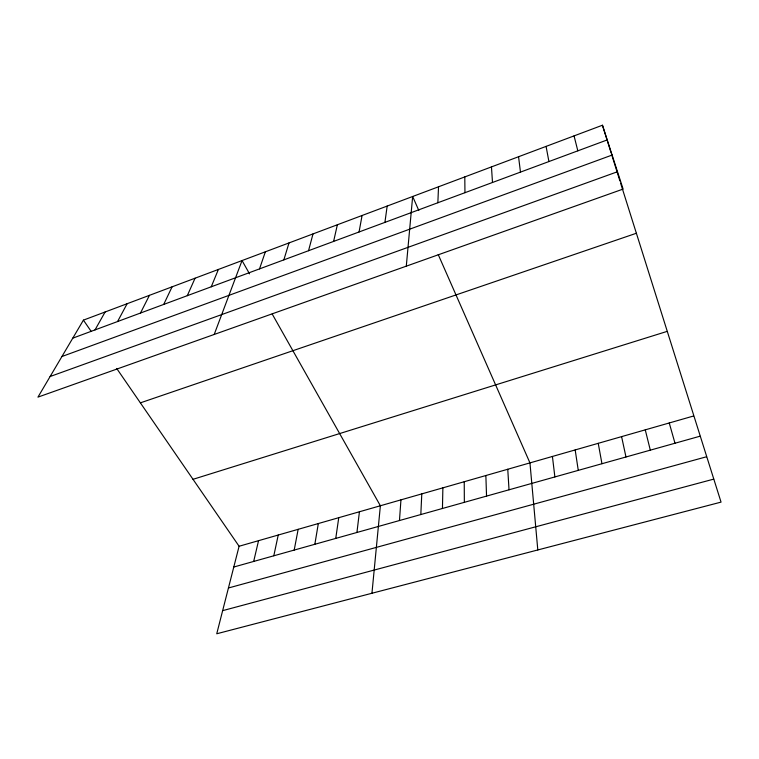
<?xml version="1.0" encoding="UTF-8"?>
<svg xmlns="http://www.w3.org/2000/svg" width="759" height="759" viewBox="0 0 759 759"><rect width="100%" height="100%" fill="white"/><g stroke="black" fill="none" stroke-linecap="round" stroke-linejoin="round"><path stroke-width="1.14" d="M442.45 508.473L442.877 487.847M437.858 202.748L438.522 186.79M420.818 514.545L421.786 493.9M399.462 520.532L400.951 499.868M406.293 266.162L412.659 196.496L418.797 210.442M371.948 593.253L380.373 505.769L272.187 313.998M356.929 532.467L359.434 511.765M384.917 222.387L387.175 206.068M335.753 538.416L338.751 517.695M314.843 544.279L318.325 523.549M359.064 231.969L362.081 215.49M294.198 550.066L298.154 529.327M273.809 555.787L278.23 535.038M333.609 241.419L337.366 224.768M253.677 561.442L258.544 540.683M116.696 368.457L239.094 546.252L216.742 633.774L721.05 502.116L620.615 183.194M308.534 250.717L313.002 233.924M283.847 259.872L289.008 242.927M259.521 268.895L265.356 251.817M214.209 334.453L242.045 260.565L249.55 273.866M211.249 286.798L218.383 269.454M187.293 295.678L195.063 278.211M163.707 304.435L172.084 286.836M140.472 313.05L149.438 295.346M117.569 321.541L127.123 303.723M95.008 329.909L105.121 311.987M83.424 320.127L37.95 397.128L623.111 189.076L602.456 125.226L83.424 320.127L91.165 331.37M72.779 338.153L607.219 139.931M61.944 356.512L612.105 155.064M50.113 376.521L617.503 171.733M140.377 402.858L636.308 233.279M193.014 479.318L667.047 331.417M239.094 546.252L693.546 416.008M233.791 567.02L699.997 436.216M228.44 587.988L706.563 456.757M222.643 610.653L713.707 479.128M438.228 254.578L529.953 462.895L537.808 549.952M602.456 125.226L610.995 152.464M611.337 153.555L619.923 180.984M669.248 422.972L674.988 443.237M574.051 135.889L577.827 150.832M645.264 429.85L650.311 450.153M621.593 436.634L625.976 456.984M546.082 146.392L548.918 161.553M598.234 443.322L601.953 463.721M575.18 449.935L578.263 470.371M518.558 156.733L520.475 172.103M552.419 456.453L554.876 476.937M491.462 166.904L492.496 182.483M507.762 469.252L509.023 489.792M485.864 475.532L486.547 496.101M464.793 176.923L464.954 192.701M464.233 481.728L464.356 502.325"/></g></svg>
